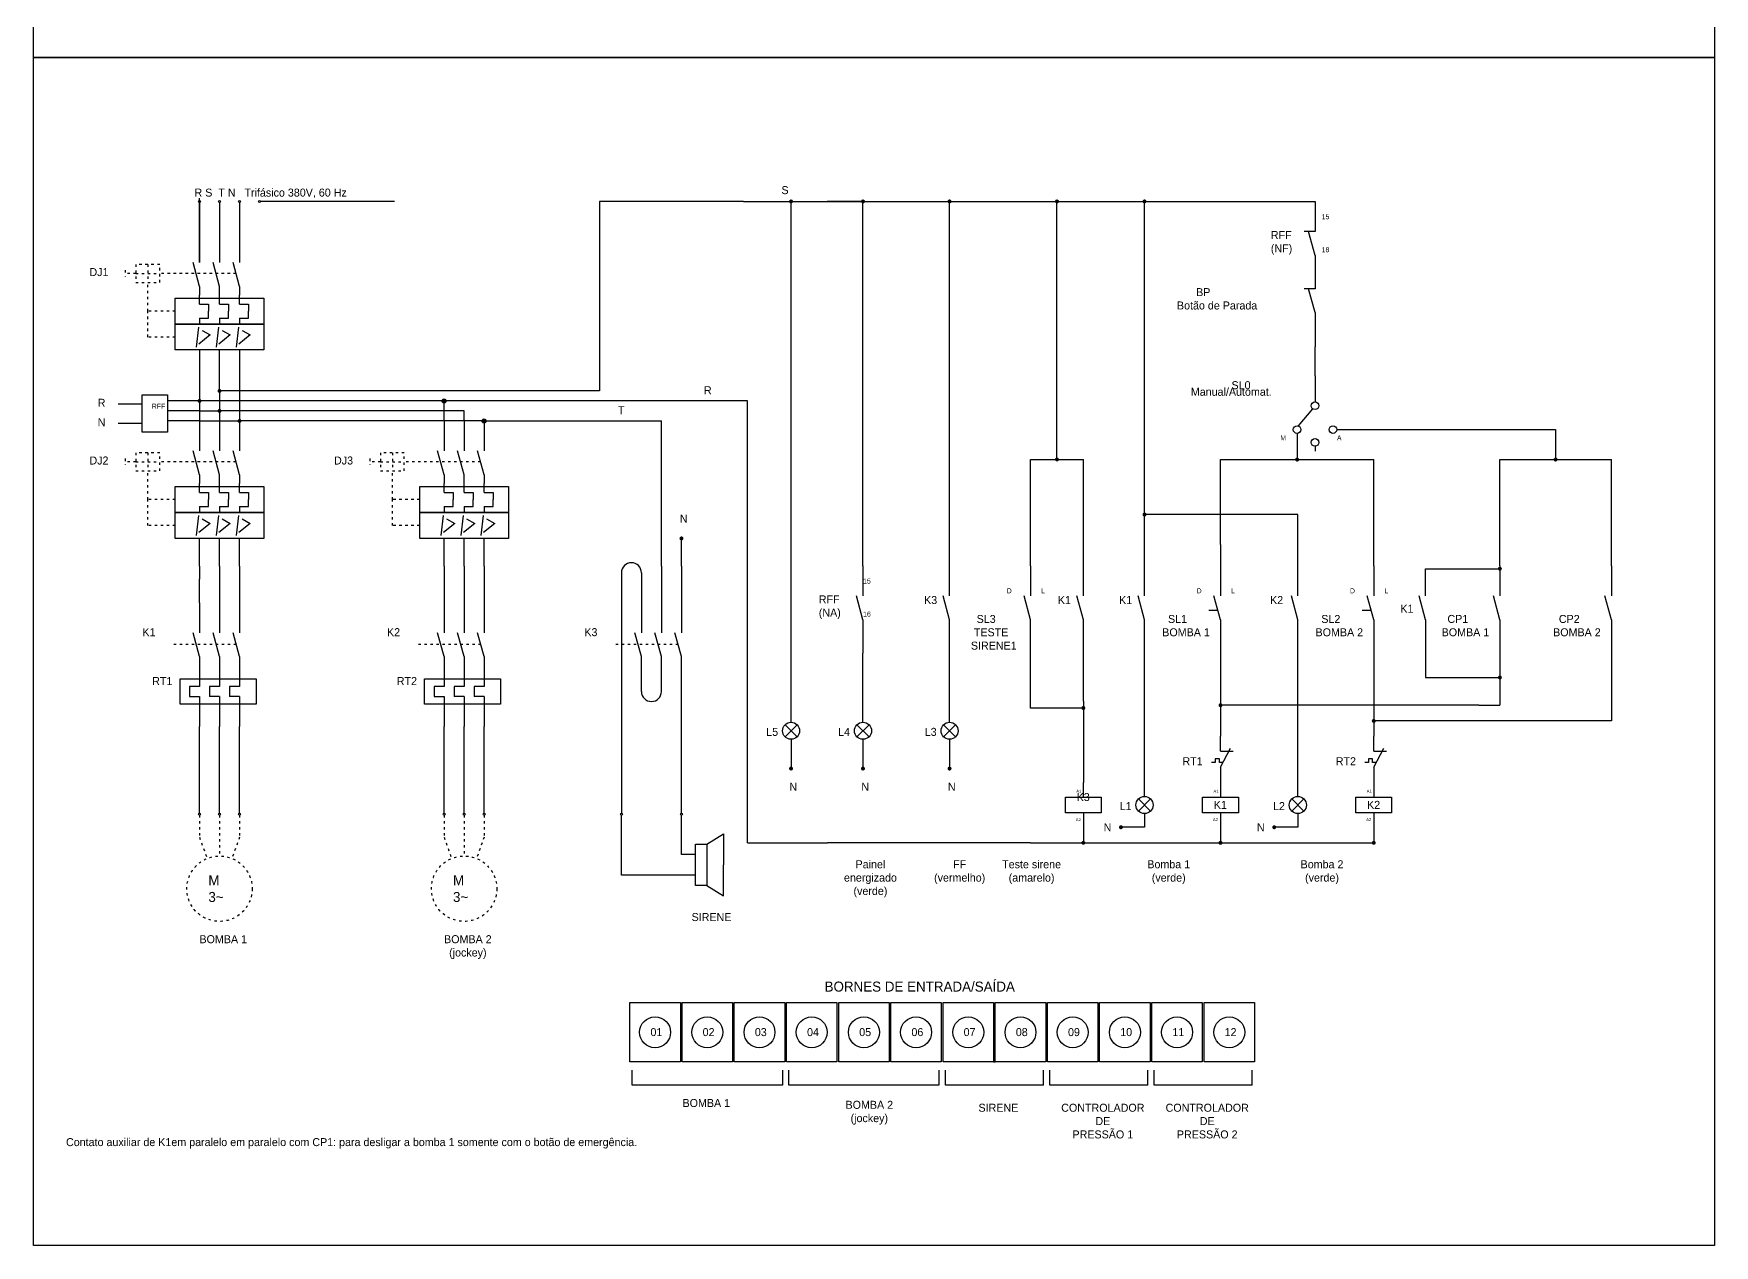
# Model space of a CAD drawing. Header units: millimetres. Extents: x 875 to 3370, y -44 to 1144.
# Drawn here: x 875 to 1715, y -44 to 562 of the extents above; entities that cross this region are included whole.
import ezdxf

# ---------------------------------------------------------------- set-up
doc = ezdxf.new("R2010")
doc.units = ezdxf.units.MM
doc.header["$LTSCALE"] = 0.1
doc.linetypes.add('ACAD_ISO03W100', pattern=[30, 12, -18])
doc.layers.add('Layer1', color=1, linetype='Continuous')
doc.layers.add('Layer2', color=5, linetype='Continuous')

msp = doc.modelspace()

# ---------------------------------------------------------------- hatches: boundary and pattern name
h = msp.add_hatch(color=256)
edge = h.paths.add_edge_path()
edge.add_arc((1253.13, 478.21), 1, 0, 360)
h = msp.add_hatch(color=256)
edge = h.paths.add_edge_path()
edge.add_arc((1289.08, 478.21), 1, 0, 360)
h = msp.add_hatch(color=256)
edge = h.paths.add_edge_path()
edge.add_arc((1332.35, 478.21), 1, 0, 360)
h = msp.add_hatch(color=256)
edge = h.paths.add_edge_path()
edge.add_arc((1386.04, 478.21), 1, 0, 360)
h = msp.add_hatch(color=256)
edge = h.paths.add_edge_path()
edge.add_arc((1429.79, 478.21), 1, 0, 360)
h = msp.add_hatch(color=256)
edge = h.paths.add_edge_path()
edge.add_arc((957.49, 378.44), 1, 0, 360)
h = msp.add_hatch(color=256)
edge = h.paths.add_edge_path()
edge.add_arc((967.49, 383.44), 1, 0, 360)
h = msp.add_hatch(color=256)
edge = h.paths.add_edge_path()
edge.add_arc((1079.73, 378.44), 1, 0, 360)
h = msp.add_hatch(color=256)
edge = h.paths.add_edge_path()
edge.add_arc((967.49, 373.44), 1, 0, 360)
h = msp.add_hatch(color=256)
edge = h.paths.add_edge_path()
edge.add_arc((977.49, 368.44), 1, 0, 360)
h = msp.add_hatch(color=256)
edge = h.paths.add_edge_path()
edge.add_arc((1099.73, 368.44), 1, 0, 360)
h = msp.add_hatch(color=256)
edge = h.paths.add_edge_path()
edge.add_arc((1386.04, 349.2), 1, 0, 360)
h = msp.add_hatch(color=256)
edge = h.paths.add_edge_path()
edge.add_arc((1506.05, 349.13), 1, 0, 360)
h = msp.add_hatch(color=256)
edge = h.paths.add_edge_path()
edge.add_arc((1635.24, 349.13), 1, 0, 360)
h = msp.add_hatch(color=256)
edge = h.paths.add_edge_path()
edge.add_arc((1429.79, 321.65), 1, 0, 360)
h = msp.add_hatch(color=256)
edge = h.paths.add_edge_path()
edge.add_arc((1198.36, 309.72), 1, 0, 360)
h = msp.add_hatch(color=256)
edge = h.paths.add_edge_path()
edge.add_arc((1467.75, 226.28), 1, 0, 360)
h = msp.add_hatch(color=256)
edge = h.paths.add_edge_path()
edge.add_arc((1467.75, 226.28), 1, 0, 360)
h = msp.add_hatch(color=256)
edge = h.paths.add_edge_path()
edge.add_arc((1399.21, 224.93), 1, 0, 360)
h = msp.add_hatch(color=256)
edge = h.paths.add_edge_path()
edge.add_arc((1544.36, 218.45), 1, 0, 360)
h = msp.add_hatch(color=256)
edge = h.paths.add_edge_path()
edge.add_arc((1544.36, 218.45), 1, 0, 360)
h = msp.add_hatch(color=256)
edge = h.paths.add_edge_path()
edge.add_arc((1253.13, 194.63), 1, 0, 360)
h = msp.add_hatch(color=256)
edge = h.paths.add_edge_path()
edge.add_arc((1289.08, 194.63), 1, 0, 360)
h = msp.add_hatch(color=256)
edge = h.paths.add_edge_path()
edge.add_arc((1332.35, 194.63), 1, 0, 360)
h = msp.add_hatch(color=256)
edge = h.paths.add_edge_path()
edge.add_arc((1418.01, 165.29), 1, 0, 360)
h = msp.add_hatch(color=256)
edge = h.paths.add_edge_path()
edge.add_arc((1494.63, 165.29), 1, 0, 360)
h = msp.add_hatch(color=256)
edge = h.paths.add_edge_path()
edge.add_arc((1399.21, 157.51), 1, 0, 360)
h = msp.add_hatch(color=256)
edge = h.paths.add_edge_path()
edge.add_arc((1467.75, 157.51), 1, 0, 360)
h = msp.add_hatch(color=256)
edge = h.paths.add_edge_path()
edge.add_arc((1544.36, 157.51), 1, 0, 360)
at = {"layer": 'Layer1'}
h = msp.add_hatch(color=256, dxfattribs=at)
edge = h.paths.add_edge_path()
edge.add_arc((1607.39, 294.57), 1, 0, 360)
h = msp.add_hatch(color=256, dxfattribs=at)
edge = h.paths.add_edge_path()
edge.add_arc((1607.39, 240.17), 1, 0, 360)

# ---------------------------------------------------------------- linework, layer by layer
for p, q in [((957.49, 447.64), (957.49, 479.79)), ((957.49, 477.64), (957.49, 462.64)), ((967.49, 477.64), (967.49, 462.64)), ((977.49, 477.64), (977.49, 462.64)), ((1054.93, 478.14), (987.99, 478.14)), ((1229.45, 478.14), (1157.38, 478.14)), ((1157.38, 478.14), (1157.38, 383.44)), ((1253.13, 217.8), (1253.13, 478.14)), ((1289.08, 478.14), (1271.25, 478.14)), ((1289.08, 295.97), (1289.08, 478.14)), ((1319.09, 478.14), (1336.91, 478.14)), ((1332.35, 280.97), (1332.35, 478.14)), ((1336.91, 478.14), (1374.81, 478.14)), ((1374.81, 478.14), (1409.25, 478.14)), ((1386.04, 349.13), (1386.04, 478.14)), ((1409.25, 478.14), (1455.39, 478.14)), ((1429.79, 280.97), (1429.79, 478.14)), ((1455.39, 478.14), (1515, 478.14)), ((1515, 478.14), (1515, 463.14)), ((957.49, 462.64), (957.49, 447.64)), ((967.49, 462.64), (967.49, 447.64)), ((977.49, 462.64), (977.49, 447.64)), ((1515, 463.14), (1509.54, 463.14)), ((1515, 451.23), (1511.77, 463.14)), ((957.49, 447.64), (957.49, 455.7)), ((957.49, 435.73), (954.26, 447.64)), ((967.49, 435.73), (964.26, 447.64)), ((977.49, 435.73), (974.26, 447.64)), ((1515, 451.23), (1515, 434.57)), ((957.49, 435.73), (957.49, 431.35)), ((957.49, 426.81), (957.49, 431.35)), ((967.49, 431.35), (967.49, 435.73)), ((967.49, 426.81), (967.49, 431.35)), ((977.49, 435.73), (977.49, 431.35)), ((977.49, 426.81), (977.49, 431.35)), ((1515, 434.57), (1509.54, 434.57)), ((1515, 422.67), (1511.77, 434.57)), ((957.49, 426.81), (961.97, 426.81)), ((961.97, 426.81), (961.97, 423.34)), ((961.97, 419.87), (961.97, 423.34)), ((967.49, 426.81), (971.97, 426.81)), ((971.97, 426.81), (971.97, 423.34)), ((971.97, 419.87), (971.97, 423.34)), ((977.49, 426.81), (981.97, 426.81)), ((981.97, 426.81), (981.97, 423.34)), ((981.97, 419.87), (981.97, 423.34)), ((1515, 422.67), (1515, 405.5)), ((956, 405.32), (957.15, 415.33)), ((957.49, 419.87), (961.97, 419.87)), ((957.49, 419.87), (957.49, 416.86)), ((958.76, 413.69), (962.78, 411.43)), ((966, 405.32), (967.15, 415.33)), ((967.49, 419.87), (971.97, 419.87)), ((967.49, 419.87), (967.49, 416.86)), ((968.76, 413.69), (972.78, 411.43)), ((976, 405.32), (977.15, 415.33)), ((977.49, 419.87), (981.97, 419.87)), ((977.49, 419.87), (977.49, 416.86)), ((978.76, 413.69), (982.78, 411.43)), ((962.78, 411.43), (957.14, 406.82)), ((957.49, 403.92), (957.49, 383.44)), ((972.78, 411.43), (967.14, 406.82)), ((967.49, 383.44), (967.49, 403.92)), ((982.78, 411.43), (977.14, 406.82)), ((977.49, 403.92), (977.49, 383.44)), ((1515, 391.03), (1515, 405.5)), ((1515, 391.03), (1515, 377.96)), ((957.49, 378.44), (941.53, 378.44)), ((957.49, 383.44), (957.49, 368.44)), ((1024.93, 378.44), (957.49, 378.44)), ((967.49, 383.44), (967.49, 368.44)), ((1157.38, 383.44), (967.49, 383.44)), ((977.49, 383.44), (977.49, 368.44)), ((1231.3, 378.44), (1079.73, 378.44)), ((1231.3, 157.51), (1231.3, 378.44)), ((916.92, 376.97), (928.85, 376.97)), ((957.49, 373.44), (941.53, 373.44)), ((957.49, 373.44), (967.49, 373.44)), ((1024.93, 373.44), (967.49, 373.44)), ((1513.76, 374.56), (1506.52, 365.99)), ((916.92, 367.28), (928.85, 367.28)), ((957.49, 368.44), (941.53, 368.44)), ((957.49, 368.44), (957.49, 353.44)), ((957.49, 368.44), (977.49, 368.44)), ((967.49, 368.44), (967.49, 353.44)), ((977.49, 368.44), (977.49, 353.44)), ((1024.93, 368.44), (977.49, 368.44)), ((1099.73, 368.44), (1024.93, 368.44)), ((1079.73, 368.44), (1079.73, 353.44)), ((1089.73, 368.44), (1089.73, 353.44)), ((1099.73, 368.44), (1099.73, 353.44)), ((1099.73, 368.44), (1188.36, 368.44)), ((1188.36, 309.72), (1188.36, 368.44)), ((1506.05, 362.2), (1506.05, 349.13)), ((1525.88, 364.13), (1557.98, 364.13)), ((1557.98, 364.13), (1635.24, 364.13)), ((1635.24, 364.13), (1635.24, 362.2)), ((1635.24, 362.2), (1635.24, 349.13)), ((957.49, 341.54), (954.26, 353.44)), ((967.49, 341.54), (964.26, 353.44)), ((977.49, 341.54), (974.26, 353.44)), ((1079.73, 341.54), (1076.5, 353.44)), ((1089.73, 341.54), (1086.5, 353.44)), ((1099.73, 341.54), (1096.5, 353.44)), ((1372.86, 295.97), (1372.86, 349.13)), ((1372.86, 349.13), (1399.21, 349.13)), ((1399.21, 280.97), (1399.21, 349.13)), ((1467.75, 349.13), (1544.36, 349.13)), ((1467.75, 306.63), (1467.75, 349.13)), ((1544.36, 307.33), (1544.36, 349.13)), ((1607.39, 349.13), (1663.09, 349.13)), ((1607.39, 334.21), (1607.39, 349.13)), ((1663.09, 334.91), (1663.09, 349.13)), ((957.49, 341.54), (957.49, 337.15)), ((957.49, 332.61), (957.49, 337.15)), ((967.49, 337.15), (967.49, 341.54)), ((967.49, 332.61), (967.49, 337.15)), ((977.49, 341.54), (977.49, 337.15)), ((977.49, 332.61), (977.49, 337.15)), ((1079.73, 341.54), (1079.73, 337.15)), ((1079.73, 332.61), (1079.73, 337.15)), ((1089.73, 337.15), (1089.73, 341.54)), ((1089.73, 332.61), (1089.73, 337.15)), ((1099.73, 341.54), (1099.73, 337.15)), ((1099.73, 332.61), (1099.73, 337.15)), ((957.49, 332.61), (961.97, 332.61)), ((961.97, 332.61), (961.97, 329.14)), ((961.97, 325.67), (961.97, 329.14)), ((967.49, 332.61), (971.97, 332.61)), ((971.97, 332.61), (971.97, 329.14)), ((971.97, 325.67), (971.97, 329.14)), ((977.49, 332.61), (981.97, 332.61)), ((981.97, 332.61), (981.97, 329.14)), ((981.97, 325.67), (981.97, 329.14)), ((1079.73, 332.61), (1084.2, 332.61)), ((1084.2, 332.61), (1084.2, 329.14)), ((1084.2, 325.67), (1084.2, 329.14)), ((1089.73, 332.61), (1094.2, 332.61)), ((1094.2, 332.61), (1094.2, 329.14)), ((1094.2, 325.67), (1094.2, 329.14)), ((1099.73, 332.61), (1104.2, 332.61)), ((1104.2, 332.61), (1104.2, 329.14)), ((1104.2, 325.67), (1104.2, 329.14)), ((1607.39, 295.97), (1607.39, 334.21)), ((1663.09, 295.97), (1663.09, 334.91)), ((956, 311.12), (957.15, 321.14)), ((957.49, 325.67), (961.97, 325.67)), ((957.49, 325.67), (957.49, 322.67)), ((958.76, 319.49), (962.78, 317.24)), ((966, 311.12), (967.15, 321.14)), ((967.49, 325.67), (971.97, 325.67)), ((967.49, 325.67), (967.49, 322.67)), ((968.76, 319.49), (972.78, 317.24)), ((976, 311.12), (977.15, 321.14)), ((977.49, 325.67), (981.97, 325.67)), ((977.49, 325.67), (977.49, 322.67)), ((978.76, 319.49), (982.78, 317.24)), ((1078.24, 311.12), (1079.39, 321.14)), ((1079.73, 325.67), (1084.2, 325.67)), ((1079.73, 325.67), (1079.73, 322.67)), ((1080.99, 319.49), (1085.02, 317.24)), ((1088.24, 311.12), (1089.39, 321.14)), ((1089.73, 325.67), (1094.2, 325.67)), ((1089.73, 325.67), (1089.73, 322.67)), ((1090.99, 319.49), (1095.02, 317.24)), ((1098.24, 311.12), (1099.39, 321.14)), ((1099.73, 325.67), (1104.2, 325.67)), ((1099.73, 325.67), (1099.73, 322.67)), ((1100.99, 319.49), (1105.02, 317.24)), ((1506.41, 321.65), (1429.79, 321.65)), ((1506.41, 280.97), (1506.41, 321.65)), ((962.78, 317.24), (957.14, 312.63)), ((972.78, 317.24), (967.14, 312.63)), ((982.78, 317.24), (977.14, 312.63)), ((1085.02, 317.24), (1079.37, 312.63)), ((1095.02, 317.24), (1089.37, 312.63)), ((1105.02, 317.24), (1099.37, 312.63)), ((957.49, 295.88), (957.49, 309.72)), ((967.49, 295.88), (967.49, 309.72)), ((977.49, 295.88), (977.49, 309.72)), ((1079.73, 295.88), (1079.73, 309.72)), ((1089.73, 295.88), (1089.73, 309.72)), ((1099.73, 295.88), (1099.73, 309.72)), ((1188.36, 295.88), (1188.36, 309.72)), ((1198.36, 295.88), (1198.36, 309.72)), ((1467.75, 306.63), (1467.75, 280.97)), ((1544.36, 295.97), (1544.36, 307.33)), ((957.49, 295.88), (957.49, 289.28)), ((967.49, 295.88), (967.49, 289.28)), ((977.49, 295.88), (977.49, 289.28)), ((1079.73, 295.88), (1079.73, 289.28)), ((1089.73, 295.88), (1089.73, 289.28)), ((1099.73, 295.88), (1099.73, 289.28)), ((1188.36, 295.88), (1188.36, 289.28)), ((1198.36, 295.88), (1198.36, 289.28)), ((1289.08, 295.97), (1289.08, 280.97)), ((1372.86, 295.97), (1372.86, 280.97)), ((1544.36, 295.97), (1544.36, 280.97)), ((1607.39, 295.97), (1607.39, 280.97)), ((1663.09, 295.97), (1663.09, 280.97)), ((957.49, 277.57), (957.49, 289.28)), ((967.49, 289.28), (967.49, 277.57)), ((977.49, 289.28), (977.49, 277.57)), ((1079.73, 289.28), (1079.73, 277.57)), ((1089.73, 289.28), (1089.73, 277.57)), ((1099.73, 289.28), (1099.73, 277.57)), ((1168.36, 292.58), (1168.36, 172.36)), ((1178.36, 292.58), (1178.36, 289.28)), ((1178.36, 289.28), (1178.36, 277.57)), ((1188.36, 289.28), (1188.36, 277.57)), ((1198.36, 289.28), (1198.36, 277.57)), ((957.49, 277.57), (957.49, 262.57)), ((967.49, 277.57), (967.49, 262.57)), ((977.49, 277.57), (977.49, 262.57)), ((1079.73, 277.57), (1079.73, 262.57)), ((1089.73, 277.57), (1089.73, 262.57)), ((1099.73, 277.57), (1099.73, 262.57)), ((1178.36, 277.57), (1178.36, 262.57)), ((1188.36, 277.57), (1188.36, 262.57)), ((1198.36, 277.57), (1198.36, 262.57)), ((1289.08, 269.07), (1285.84, 280.97)), ((1332.35, 269.07), (1329.12, 280.97)), ((1372.86, 269.07), (1369.63, 280.97)), ((1399.21, 269.07), (1395.98, 280.97)), ((1429.79, 269.07), (1426.56, 280.97)), ((1467.75, 269.07), (1464.51, 280.97)), ((1506.41, 269.07), (1503.17, 280.97)), ((1544.36, 269.07), (1541.12, 280.97)), ((1607.39, 269.07), (1604.15, 280.97)), ((1663.09, 269.07), (1659.85, 280.97)), ((1289.08, 269.07), (1289.08, 252.41)), ((1332.35, 228.4), (1332.35, 269.07)), ((1372.86, 240.31), (1372.86, 269.07)), ((1399.21, 228.4), (1399.21, 269.07)), ((1429.79, 228.4), (1429.79, 269.07)), ((1466.49, 273.7), (1461.88, 273.7)), ((1467.75, 269.07), (1467.75, 254.07)), ((1506.41, 228.4), (1506.41, 269.07)), ((1543.1, 273.7), (1538.49, 273.7)), ((1544.36, 269.07), (1544.36, 254.07)), ((1607.39, 269.07), (1607.39, 254.07)), ((1663.09, 269.07), (1663.09, 254.07)), ((957.49, 250.66), (954.26, 262.57)), ((967.49, 250.66), (964.26, 262.57)), ((977.49, 250.66), (974.26, 262.57)), ((1079.73, 250.66), (1076.5, 262.57)), ((1089.73, 250.66), (1086.5, 262.57)), ((1099.73, 250.66), (1096.5, 262.57)), ((1178.36, 250.66), (1175.12, 262.57)), ((1188.36, 250.66), (1185.12, 262.57)), ((1198.36, 250.66), (1195.12, 262.57)), ((1289.08, 217.8), (1289.08, 252.41)), ((1467.75, 254.07), (1467.75, 210.83)), ((1544.36, 254.07), (1544.36, 210.83)), ((1607.39, 254.07), (1607.39, 226.28)), ((1663.09, 254.07), (1663.09, 218.45)), ((957.49, 250.66), (957.49, 235.66)), ((967.49, 250.66), (967.49, 235.66)), ((977.49, 250.66), (977.49, 235.66)), ((1079.73, 250.66), (1079.73, 235.66)), ((1089.73, 250.66), (1089.73, 235.66)), ((1099.73, 250.66), (1099.73, 235.66)), ((1178.36, 233.16), (1178.36, 250.66)), ((1188.36, 233.16), (1188.36, 250.66)), ((1198.36, 215.66), (1198.36, 250.66)), ((952.53, 235.66), (952.51, 230.66)), ((962.53, 235.66), (962.51, 230.68)), ((972.53, 235.66), (972.51, 230.68)), ((1074.77, 235.66), (1074.75, 230.66)), ((1084.77, 235.66), (1084.75, 230.68)), ((1094.77, 235.66), (1094.75, 230.68)), ((1372.86, 224.86), (1372.86, 240.31)), ((952.51, 230.66), (957.49, 230.66)), ((957.49, 230.66), (957.49, 215.66)), ((967.49, 230.66), (962.51, 230.68)), ((967.49, 230.66), (967.49, 215.66)), ((977.49, 230.66), (972.51, 230.68)), ((977.49, 230.66), (977.49, 215.66)), ((1074.75, 230.66), (1079.73, 230.66)), ((1079.73, 230.66), (1079.73, 215.66)), ((1089.73, 230.66), (1084.75, 230.68)), ((1089.73, 230.66), (1089.73, 215.66)), ((1099.73, 230.66), (1094.75, 230.68)), ((1099.73, 230.66), (1099.73, 215.66)), ((1332.35, 217.8), (1332.35, 228.4)), ((1399.21, 228.4), (1399.21, 187.74)), ((1429.79, 180.68), (1429.79, 228.4)), ((1506.41, 180.68), (1506.41, 228.4)), ((1399.21, 224.86), (1372.86, 224.86)), ((1557.98, 226.28), (1467.75, 226.28)), ((1557.98, 218.45), (1544.36, 218.45)), ((1596.93, 226.28), (1557.98, 226.28)), ((1663.09, 218.45), (1557.98, 218.45)), ((1596.93, 226.28), (1607.39, 226.28)), ((957.49, 172.36), (957.49, 215.66)), ((967.49, 172.36), (967.49, 215.66)), ((977.49, 172.36), (977.49, 215.66)), ((1079.73, 172.36), (1079.73, 215.66)), ((1089.73, 172.36), (1089.73, 215.66)), ((1099.73, 172.36), (1099.73, 215.66)), ((1198.36, 172.36), (1198.36, 215.66)), ((1250.11, 216.55), (1256.15, 210.51)), ((1250.11, 210.51), (1256.15, 216.55)), ((1286.06, 216.55), (1292.1, 210.51)), ((1286.06, 210.51), (1292.1, 216.55)), ((1329.33, 216.55), (1335.37, 210.51)), ((1329.33, 210.51), (1335.37, 216.55)), ((1467.75, 203.33), (1467.75, 210.83)), ((1544.36, 203.33), (1544.36, 210.83)), ((1467.75, 195.31), (1472.8, 204.89)), ((1467.75, 203.33), (1474.17, 203.33)), ((1544.36, 195.31), (1549.42, 204.89)), ((1544.36, 203.33), (1550.79, 203.33)), ((1467.75, 195.31), (1467.75, 180.31)), ((1544.36, 195.31), (1544.36, 180.31)), ((1399.21, 180.31), (1399.21, 187.74)), ((1426.77, 179.43), (1432.81, 173.39)), ((1426.77, 173.39), (1432.81, 179.43)), ((1503.39, 179.43), (1509.43, 173.39)), ((1503.39, 173.39), (1509.43, 179.43)), ((1168.36, 141.35), (1168.36, 171.36)), ((1198.36, 151.68), (1198.36, 171.36)), ((1399.21, 172.51), (1399.21, 157.51)), ((1429.79, 172.14), (1429.79, 165.29)), ((1467.75, 172.51), (1467.75, 157.51)), ((1506.41, 172.14), (1506.41, 165.29)), ((1544.36, 172.51), (1544.36, 157.51)), ((1211, 156.84), (1219.33, 162.09)), ((1219.33, 162.09), (1219.33, 146.52)), ((1429.79, 165.29), (1418.01, 165.29)), ((1506.41, 165.29), (1494.63, 165.29)), ((1205.32, 151.68), (1198.36, 151.68)), ((1231.3, 157.51), (1271.4, 157.51)), ((1372.86, 157.51), (1271.4, 157.51)), ((1372.86, 157.51), (1399.21, 157.51)), ((1399.21, 157.51), (1544.36, 157.51)), ((1219.33, 130.95), (1219.33, 146.52)), ((1198.36, 141.35), (1168.36, 141.35)), ((1205.32, 141.35), (1198.36, 141.35)), ((1211, 136.19), (1219.33, 130.95)), ((1173.76, 36.35), (1173.76, 43.88)), ((1248.8, 43.88), (1248.8, 36.35)), ((1252.02, 36.35), (1252.02, 43.88)), ((1327.06, 43.88), (1327.06, 36.35)), ((1330.28, 36.35), (1330.28, 43.88)), ((1354.32, 47.95), (1355.2, 47.95)), ((1379.24, 36.35), (1379.24, 43.88)), ((1382.45, 36.35), (1382.45, 43.88)), ((1431.41, 36.35), (1431.41, 43.88)), ((1434.63, 36.35), (1434.63, 43.88)), ((1483.58, 36.35), (1483.58, 43.88)), ((1248.8, 36.35), (1173.76, 36.35)), ((1327.06, 36.35), (1252.02, 36.35)), ((1379.24, 36.35), (1330.28, 36.35)), ((1431.41, 36.35), (1382.45, 36.35)), ((1483.58, 36.35), (1434.63, 36.35))]:
    msp.add_line(p, q)
at = {"linetype": 'ACAD_ISO03W100'}
for p, q in [((931.65, 446.71), (931.65, 437.74)), ((920.3, 443.79), (920.3, 440.66)), ((925.69, 442.22), (920.3, 442.22)), ((925.69, 442.22), (937.62, 442.22)), ((931.65, 423.34), (931.65, 437.74)), ((975.75, 442.15), (937.62, 442.22)), ((945.32, 423.34), (931.65, 423.34)), ((931.65, 410.39), (931.65, 423.34)), ((945.32, 410.39), (931.65, 410.39)), ((920.3, 349.59), (920.3, 346.46)), ((925.69, 348.03), (920.3, 348.03)), ((925.69, 348.03), (937.62, 348.03)), ((931.65, 352.51), (931.65, 343.55)), ((975.75, 347.96), (937.62, 348.03)), ((1042.54, 349.59), (1042.54, 346.46)), ((1047.92, 348.03), (1042.54, 348.03)), ((1047.92, 348.03), (1059.85, 348.03)), ((1053.89, 352.51), (1053.89, 343.55)), ((1097.99, 347.96), (1059.85, 348.03)), ((931.65, 329.14), (931.65, 343.55)), ((1053.89, 329.14), (1053.89, 343.55)), ((945.32, 329.14), (931.65, 329.14)), ((931.65, 316.2), (931.65, 329.14)), ((1067.55, 329.14), (1053.89, 329.14)), ((1053.89, 316.2), (1053.89, 329.14)), ((945.32, 316.2), (931.65, 316.2)), ((1067.55, 316.2), (1053.89, 316.2)), ((975.88, 256.62), (943.73, 256.68)), ((1098.11, 256.62), (1065.97, 256.68)), ((1196.74, 256.62), (1164.6, 256.68)), ((957.49, 171.36), (957.49, 160.33)), ((967.49, 171.36), (967.49, 150.93)), ((977.49, 171.36), (977.49, 160.33)), ((1079.73, 171.36), (1079.73, 160.33)), ((1089.73, 171.36), (1089.73, 150.93)), ((1099.73, 171.36), (1099.73, 160.33)), ((957.49, 160.33), (961.3, 149.71)), ((977.49, 160.33), (973.69, 149.71)), ((1079.73, 160.33), (1083.54, 149.71)), ((1099.73, 160.33), (1095.92, 149.71))]:
    msp.add_line(p, q, dxfattribs=at)
for points in [[(874.59, 1144.23), (1714.59, 1144.23), (1714.59, 550.23), (874.59, 550.23)], [(874.59, 550.23), (1714.59, 550.23), (1714.59, -43.77), (874.59, -43.77)], [(945.32, 429.81), (989.67, 429.81), (989.67, 416.86), (945.32, 416.86)], [(945.32, 416.86), (989.67, 416.86), (989.67, 403.92), (945.32, 403.92)], [(928.85, 381.42), (941.53, 381.42), (941.53, 362.83), (928.85, 362.83)], [(945.32, 335.61), (989.67, 335.61), (989.67, 322.67), (945.32, 322.67)], [(1067.55, 335.61), (1111.91, 335.61), (1111.91, 322.67), (1067.55, 322.67)], [(945.32, 322.67), (989.67, 322.67), (989.67, 309.72), (945.32, 309.72)], [(1067.55, 322.67), (1111.91, 322.67), (1111.91, 309.72), (1067.55, 309.72)], [(947.77, 239.45), (985.73, 239.45), (985.73, 226.92), (947.77, 226.92)], [(1070.01, 239.45), (1107.96, 239.45), (1107.96, 226.92), (1070.01, 226.92)], [(1390.27, 180.31), (1408.16, 180.31), (1408.16, 172.51), (1390.27, 172.51)], [(1458.8, 180.31), (1476.69, 180.31), (1476.69, 172.51), (1458.8, 172.51)], [(1535.41, 180.31), (1553.3, 180.31), (1553.3, 172.51), (1535.41, 172.51)], [(1205.32, 156.84), (1211, 156.84), (1211, 136.19), (1205.32, 136.19)], [(1172.59, 77.63), (1197.8, 77.63), (1197.8, 47.95), (1172.59, 47.95)], [(1198.68, 77.63), (1223.88, 77.63), (1223.88, 47.95), (1198.68, 47.95)], [(1224.76, 77.63), (1249.97, 77.63), (1249.97, 47.95), (1224.76, 47.95)], [(1250.85, 77.63), (1276.06, 77.63), (1276.06, 47.95), (1250.85, 47.95)], [(1276.94, 77.63), (1302.14, 77.63), (1302.14, 47.95), (1276.94, 47.95)], [(1303.02, 77.63), (1328.23, 77.63), (1328.23, 47.95), (1303.02, 47.95)], [(1329.11, 77.63), (1354.32, 77.63), (1354.32, 47.95), (1329.11, 47.95)], [(1355.2, 77.63), (1380.4, 77.63), (1380.4, 47.95), (1355.2, 47.95)], [(1381.28, 77.63), (1406.49, 77.63), (1406.49, 47.95), (1381.28, 47.95)], [(1407.37, 77.63), (1432.58, 77.63), (1432.58, 47.95), (1407.37, 47.95)], [(1433.46, 77.63), (1458.67, 77.63), (1458.67, 47.95), (1433.46, 47.95)], [(1459.55, 77.63), (1484.75, 77.63), (1484.75, 47.95), (1459.55, 47.95)]]:
    msp.add_lwpolyline(points, close=True)
for points in [[(1229.45, 478.14), (1319.09, 478.14)], [(1079.73, 368.44), (1079.73, 378.44), (1024.93, 378.44)], [(1089.73, 368.44), (1089.73, 373.44), (1024.93, 373.44)], [(957.49, 235.66), (952.53, 235.66)], [(967.49, 235.66), (962.53, 235.66)], [(977.49, 235.66), (972.53, 235.66)], [(1079.73, 235.66), (1074.77, 235.66)], [(1089.73, 235.66), (1084.77, 235.66)], [(1099.73, 235.66), (1094.77, 235.66)], [(1253.13, 209.26), (1253.13, 194.63)], [(1289.08, 209.26), (1289.08, 194.63)], [(1332.35, 209.26), (1332.35, 194.63)], [(1468.95, 197.6), (1467.19, 197.6), (1467.19, 199.44), (1465.1, 199.44), (1465.1, 197.6), (1463.34, 197.6)], [(1545.57, 197.6), (1543.8, 197.6), (1543.8, 199.44), (1541.71, 199.44), (1541.71, 197.6), (1539.95, 197.6)]]:
    msp.add_lwpolyline(points)
for points in [[(937.62, 446.71), (925.69, 446.71), (925.69, 437.74), (937.62, 437.74)], [(937.62, 352.51), (925.69, 352.51), (925.69, 343.55), (937.62, 343.55)], [(1059.85, 352.51), (1047.92, 352.51), (1047.92, 343.55), (1059.85, 343.55)]]:
    msp.add_lwpolyline(points, close=True, dxfattribs=at)
for centre, radius in [((957.49, 478.14), 0.5), ((967.49, 478.14), 0.5), ((977.49, 478.14), 0.5), ((987.49, 478.14), 0.5), ((1079.73, 378.44), 1), ((1515, 376.03), 1.92), ((1099.73, 368.44), 1), ((1506.05, 364.13), 1.92), ((1523.95, 364.13), 1.92), ((1515, 357.72), 1.92), ((1253.13, 213.53), 4.27), ((1289.08, 213.53), 4.27), ((1332.35, 213.53), 4.27), ((1429.79, 176.41), 4.27), ((1506.41, 176.41), 4.27), ((957.49, 171.86), 0.5), ((967.49, 171.86), 0.5), ((977.49, 171.86), 0.5), ((1079.73, 171.86), 0.5), ((1089.73, 171.86), 0.5), ((1099.73, 171.86), 0.5), ((1168.36, 171.86), 0.5), ((1198.36, 171.86), 0.5), ((1185.19, 62.79), 7.73), ((1211.28, 62.79), 7.73), ((1237.37, 62.79), 7.73), ((1263.45, 62.79), 7.73), ((1289.54, 62.79), 7.73), ((1315.63, 62.79), 7.73), ((1341.71, 62.79), 7.73), ((1367.8, 62.79), 7.73), ((1393.89, 62.79), 7.73), ((1419.97, 62.79), 7.73), ((1446.06, 62.79), 7.73), ((1472.15, 62.79), 7.73)]:
    msp.add_circle(centre, radius)
for centre in [(967.49, 134.58), (1089.73, 134.58)]:
    msp.add_circle(centre, 16.35, dxfattribs=at)
for centre, start, end in [((1173.36, 292.58), 0, 180), ((1183.36, 233.16), 180, 0)]:
    msp.add_arc(centre, 5, start, end)
at = {"layer": 'Layer1'}
for p, q in [((1570.28, 280.97), (1570.28, 294.57)), ((1570.28, 294.57), (1607.39, 294.57)), ((1570.28, 269.07), (1567.04, 280.97)), ((1570.28, 269.07), (1570.28, 240.17)), ((1570.28, 240.17), (1607.39, 240.17))]:
    msp.add_line(p, q, dxfattribs=at)
at = {"layer": 'Layer2'}
msp.add_line((1515, 355.8), (1515, 353.31), dxfattribs=at)

# ---------------------------------------------------------------- texts
at = {"linetype": 'ACAD_ISO03W100'}
for s, insert, char_height, width, attachment_point in [(' {\\H1.6x;R S  T N   Trifásico 380V, 60 Hz}', (954.04, 484.62), 2.5, 146.4157, 1), ('S', (1248.34, 485.86), 4, 15.9575, 1), (' {\\H0.625x;15}', (1516.83, 471.82), 4, 24.8822, 1), (' RFF\\P (NF)', (1491.43, 463.41), 4, 24.8822, 1), (' {\\H0.625x;18}', (1516.83, 455.32), 4, 24.8822, 1), (' DJ1', (901, 444.87), 4, 16.5758, 1), ('          {\\H1.6x;BP\\PBotão de Parada}', (1445.99, 434.85), 2.5, 61.361, 1), (' {\\H1.6x;SL0}', (1472.3, 388.32), 2.5, 17.1615, 1), (' R', (905.14, 379.52), 4, 16.5758, 1), ('R', (1209.6, 385.79), 4, 15.9575, 1), (' {\\H1.6x;Manual/Automat.}', (1452.93, 385.03), 2.5, 12.2722, 1), (' N', (905.14, 369.83), 4, 16.5758, 1), (' RFF', (932.69, 377.05), 2.5, 9.0429, 1), ('T', (1166.66, 375.79), 4, 15.9575, 1), (' M', (1496.69, 361.18), 2.5, 9.0429, 1), (' A', (1525, 361.2), 2.5, 9.0429, 1), (' DJ2', (901, 350.67), 4, 16.5758, 1), (' DJ3', (1023.23, 350.67), 4, 15.9575, 1), ('N', (1197.54, 321.61), 4, 15.9575, 1), (' {\\H0.625x;15}', (1287.67, 289.65), 4, 24.8822, 1), (' RFF\\P (NA)', (1265.51, 281.24), 4, 24.8822, 1), (' {\\H1.6x;K3}', (1318.66, 280.9), 2.5, 9.0429, 1), (' D', (1359.99, 284.76), 2.5, 9.0429, 1), (' L', (1377.18, 284.77), 2.5, 9.0429, 1), (' {\\H1.6x;K1}', (1385.52, 280.9), 2.5, 9.0429, 1), (' {\\H1.6x;K1}', (1416.11, 280.9), 2.5, 9.0429, 1), (' D', (1454.87, 284.76), 2.5, 9.0429, 1), (' L', (1472.07, 284.77), 2.5, 9.0429, 1), (' {\\H1.6x;K2}', (1491.57, 280.9), 2.5, 9.0429, 1), (' D', (1531.49, 284.76), 2.5, 9.0429, 1), (' L', (1548.68, 284.77), 2.5, 9.0429, 1), (' {\\H0.625x;16}', (1287.67, 273.15), 4, 24.8822, 1), ('   {\\H1.6x;SL3\\P TESTE SIRENE1}', (1343.01, 271.45), 2.5, 27.3654, 1), ('   {\\H1.6x;SL1\\PBOMBA 1}', (1438.65, 271.45), 2.5, 27.3654, 1), ('   {\\H1.6x;SL2\\PBOMBA 2}', (1515.26, 271.45), 2.5, 27.3654, 1), ('   {\\H1.6x;CP1\\PBOMBA 1}', (1578.29, 271.45), 2.5, 27.3654, 1), ('   {\\H1.6x;CP2\\PBOMBA 2}', (1633.99, 271.45), 2.5, 27.3654, 1), ('  {\\H1.6x;K1}', (927.04, 264.84), 2.5, 14.1027, 1), ('  {\\H1.6x;K2}', (1049.27, 264.84), 2.5, 14.1027, 1), ('  {\\H1.6x;K3}', (1147.9, 264.84), 2.5, 14.1027, 1), ('  {\\H1.6x;RT1}', (931.93, 240.4), 2.5, 14.1027, 1), ('  {\\H1.6x;RT2}', (1054.17, 240.4), 2.5, 14.1027, 1), ('L5', (1240.72, 215), 4, 9.0429, 1), ('L4', (1276.67, 215), 4, 9.0429, 1), ('L3', (1319.95, 215), 4, 9.0429, 1), (' {\\H1.6x;RT1}', (1447.79, 200.31), 2.5, 16.9683, 1), (' {\\H1.6x;RT2}', (1524.41, 200.31), 2.5, 16.9683, 1), ('N', (1252.31, 187.52), 4, 15.9575, 1), ('N', (1288.26, 187.52), 4, 15.9575, 1), ('N', (1331.53, 187.52), 4, 15.9575, 1), ('A1', (1395.69, 184.04), 1.5, 12.2722, 1), (' {\\H1.6x;K3}', (1394.91, 182.41), 2.5, 9.0429, 1), ('L1', (1417.39, 177.87), 4, 9.0429, 1), ('A1', (1464.23, 184.04), 1.5, 12.2722, 1), (' {\\H1.6x;K1}', (1463.45, 178.49), 2.5, 9.0429, 1), ('L2', (1494, 177.87), 4, 9.0429, 1), ('A1', (1540.84, 184.04), 1.5, 12.2722, 1), (' {\\H1.6x;K2}', (1540.06, 178.49), 2.5, 14.0606, 1), ('A2', (1395.42, 169.87), 1.5, 12.2722, 1), ('A2', (1463.95, 169.87), 1.5, 12.2722, 1), ('A2', (1540.56, 169.87), 1.5, 12.2722, 1), ('N', (1409.35, 167.29), 4, 15.9575, 1), ('N', (1485.96, 167.29), 4, 15.9575, 1), ('Painel energizado\\P(verde)', (1292.81, 148.79), 4, 27.9353, 2), ('FF\\P(vermelho)', (1337.4, 148.79), 4, 27.9353, 2), ('Teste sirene\\P(amarelo)', (1373.35, 148.79), 4, 27.9353, 2), ('Bomba 1\\P(verde)', (1441.89, 148.79), 4, 27.9353, 2), ('Bomba 2\\P(verde)', (1518.5, 148.79), 4, 27.9353, 2), (' M\\P 3~', (960.07, 141.28), 5, 18.0857, 1), (' M\\P 3~', (1082.31, 141.28), 5, 18.0857, 1), ('SIRENE', (1213.38, 122.4), 4, 27.9353, 2), ('BOMBA 1', (969.36, 111.33), 4, 27.9353, 2), ('BOMBA 2\\P(jockey)', (1091.6, 111.33), 4, 27.9353, 2), ('BORNES DE ENTRADA/SAÍDA', (1317.45, 88.13), 5, 187.1724, 2), ('01', (1182.86, 64.88), 4, 9.0429, 1), ('02', (1208.94, 64.88), 4, 9.0429, 1), ('03', (1235.03, 64.88), 4, 9.0429, 1), ('04', (1261.12, 64.88), 4, 9.0429, 1), ('05', (1287.2, 64.88), 4, 9.0429, 1), ('06', (1313.29, 64.88), 4, 9.0429, 1), ('07', (1339.38, 64.88), 4, 9.0429, 1), ('08', (1365.46, 64.88), 4, 9.0429, 1), ('09', (1391.55, 64.88), 4, 9.0429, 1), ('10', (1417.64, 64.88), 4, 9.0429, 1), ('11', (1443.72, 64.88), 4, 9.0429, 1), ('12', (1469.81, 64.88), 4, 9.0429, 1), ('BOMBA 1', (1210.77, 29.43), 4, 27.9353, 2), ('BOMBA 2\\P(jockey)', (1292.25, 28.53), 4, 27.9353, 2), ('SIRENE', (1356.77, 27.06), 4, 27.9353, 2), ('CONTROLADOR\\PDE\\PPRESSÃO 1', (1408.95, 27.06), 4, 40.3759, 2), ('CONTROLADOR\\PDE\\PPRESSÃO 2', (1461.12, 27.06), 4, 40.3759, 2)]:
    msp.add_mtext(s, dxfattribs=dict(at, insert=insert, char_height=char_height, width=width, attachment_point=attachment_point))
at = {"layer": 'Layer1', "linetype": 'ACAD_ISO03W100', "char_height": 2.5, "attachment_point": 1}
for s, insert, width in [(' {\\H1.6x;K1}', (1556.69, 276.57), 9.0429), (' {\\H1.6x;Contato auxiliar de K1em paralelo em paralelo com CP1: para desligar a bomba 1 somente com o botão de emergência.}', (889.83, 9.88), 291.2932)]:
    msp.add_mtext(s, dxfattribs=dict(at, insert=insert, width=width))

doc.saveas('drawing.dxf')
